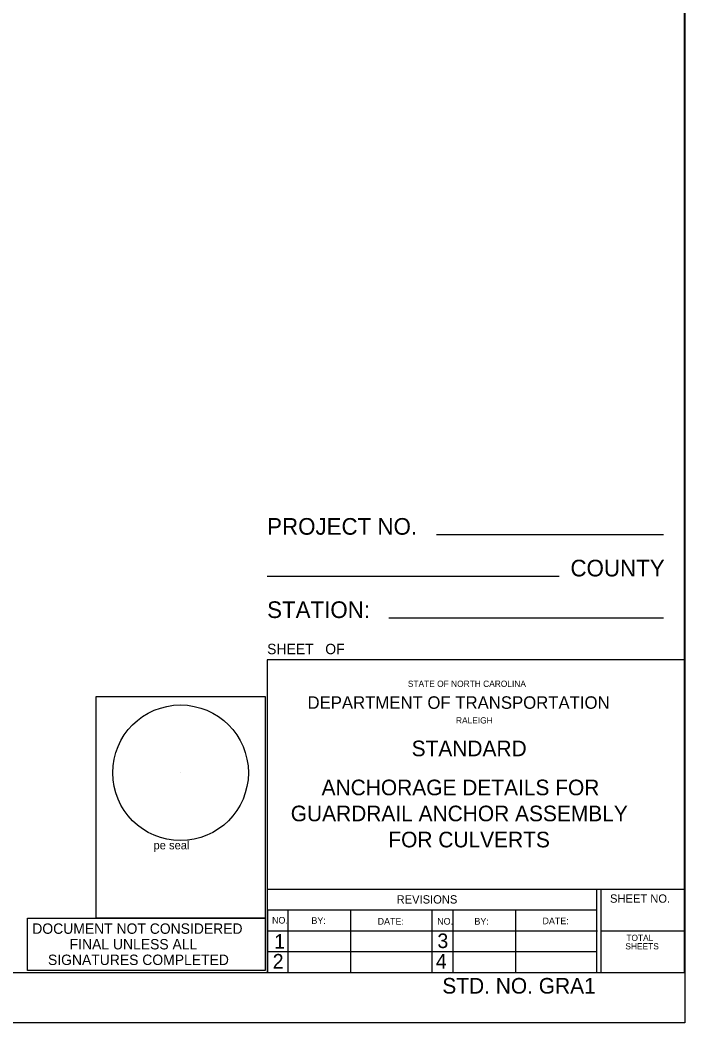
# Model space of a CAD drawing. Extents: x 0 to 331, y 0 to 241.
# Drawn here: x 250.9 to 330.6, y 0 to 120.3 of the extents above; entities that cross this region are included whole.
import ezdxf

# ---------------------------------------------------------------- set-up
doc = ezdxf.new("R2010")
doc.units = 0
for name, color, linetype in [('Plan Sheet', 7, 'Continuous'), ('Plan Sheet CELL', 7, 'Continuous'), ('Plot Shape', 7, 'Continuous'), ('Sheet Sticker Exception Certification CELL', 7, 'Continuous'), ('Text', 7, 'Continuous'), ('User Information Notes CELL', 7, 'Continuous')]:
    doc.layers.add(name, color=color, linetype=linetype)

msp = doc.modelspace()

# ---------------------------------------------------------------- linework, layer by layer
at = {"layer": 'Plan Sheet'}
for p, q in [((330.54, 216.06), (330.54, 6.06)), ((10.54, 6.06), (330.54, 6.06)), ((330.63, 0), (330.63, 0))]:
    msp.add_line(p, q, dxfattribs=at)
at = {"layer": 'Plan Sheet CELL'}
for p, q in [((328.05, 58.56), (300.87, 58.56)), ((315.55, 53.56), (280.55, 53.56)), ((328.05, 48.57), (295.15, 48.57)), ((330.54, 43.57), (280.55, 43.57)), ((280.55, 43.57), (280.55, 6.06)), ((280.55, 16.06), (330.54, 16.06)), ((320.05, 16.06), (320.05, 6.06)), ((320.55, 16.06), (320.55, 6.06)), ((280.55, 13.57), (320.07, 13.57)), ((280.58, 13.57), (280.58, 6.06)), ((283.04, 13.57), (283.04, 6.06)), ((290.54, 13.52), (290.54, 6.02)), ((300.3, 13.57), (300.3, 6)), ((302.81, 13.57), (302.81, 6.06)), ((310.31, 13.57), (310.31, 6.06)), ((280.55, 11.06), (320.15, 11.06)), ((320.55, 11.06), (330.46, 11.06)), ((280.55, 8.57), (320.07, 8.57))]:
    msp.add_line(p, q, dxfattribs=at)
at = {"layer": 'Plot Shape'}
msp.add_lwpolyline([(0, 220), (330.63, 220), (330.63, 0), (0, 0)], close=True, dxfattribs=at)
at = {"layer": 'Sheet Sticker Exception Certification CELL'}
msp.add_lwpolyline([(251.81, 12.58), (280.3, 12.58), (280.3, 6.31), (251.81, 6.31)], close=True, dxfattribs=at)
at = {"layer": 'User Information Notes CELL'}
msp.add_line((270.17, 30.01), (270.17, 30.01), dxfattribs=at)
msp.add_lwpolyline([(260.05, 39.14), (280.3, 39.14), (280.3, 12.58), (260.05, 12.58)], close=True, dxfattribs=at)
msp.add_circle((270.17, 30.01), 8.13, dxfattribs=at)

# ---------------------------------------------------------------- texts
at = {"layer": 'Plan Sheet CELL'}
for s, height, p in [('PROJECT NO.', 2, (280.55, 58.56)), ('COUNTY', 2, (316.91, 53.56)), ('STATION:', 2, (280.55, 48.57)), ('SHEET   OF  ', 1.25, (280.55, 44.23)), ('STATE OF NORTH CAROLINA', 0.7499, (297.42, 40.31)), ('DEPARTMENT OF TRANSPORTATION', 1.4999, (285.39, 37.68)), ('RALEIGH', 0.75, (303.19, 35.92)), ('REVISIONS', 1, (296.07, 14.32)), ('SHEET NO.', 1, (321.65, 14.42)), ('NO.', 0.797, (281.14, 11.92)), ('BY:', 0.797, (285.86, 11.88)), ('DATE:', 0.797, (293.8, 11.79)), ('NO.', 0.797, (300.94, 11.79)), ('BY:', 0.797, (305.4, 11.79)), ('DATE:', 0.797, (313.56, 11.84)), ('1', 1.75, (281.4, 8.9)), ('3', 1.75, (300.96, 8.98)), ('TOTAL', 0.75, (323.61, 9.83)), ('SHEETS', 0.75, (323.49, 8.82)), ('2', 1.75, (281.22, 6.52)), ('4', 1.75, (300.77, 6.52))]:
    msp.add_text(s, height=height, dxfattribs=at).set_placement(p)
at = {"layer": 'Sheet Sticker Exception Certification CELL'}
for s, p in [('DOCUMENT NOT CONSIDERED', (252.4, 10.69)), ('FINAL UNLESS ALL', (256.88, 8.82)), ('SIGNATURES COMPLETED', (254.28, 6.95))]:
    msp.add_text(s, height=1.2472, dxfattribs=at).set_placement(p)
at = {"layer": 'Text'}
for s, p in [('STANDARD', (297.87, 31.99)), ('ANCHORAGE DETAILS FOR', (287.08, 27.31)), ('GUARDRAIL ANCHOR ASSEMBLY', (283.38, 24.19)), ('FOR CULVERTS', (295.08, 21.06)), ('STD. NO. GRA1', (301.55, 3.52))]:
    msp.add_text(s, height=1.875, dxfattribs=at).set_placement(p)
at = {"layer": 'User Information Notes CELL'}
msp.add_text('pe seal', height=1, dxfattribs=at).set_placement((266.93, 20.82))

doc.saveas('drawing.dxf')
